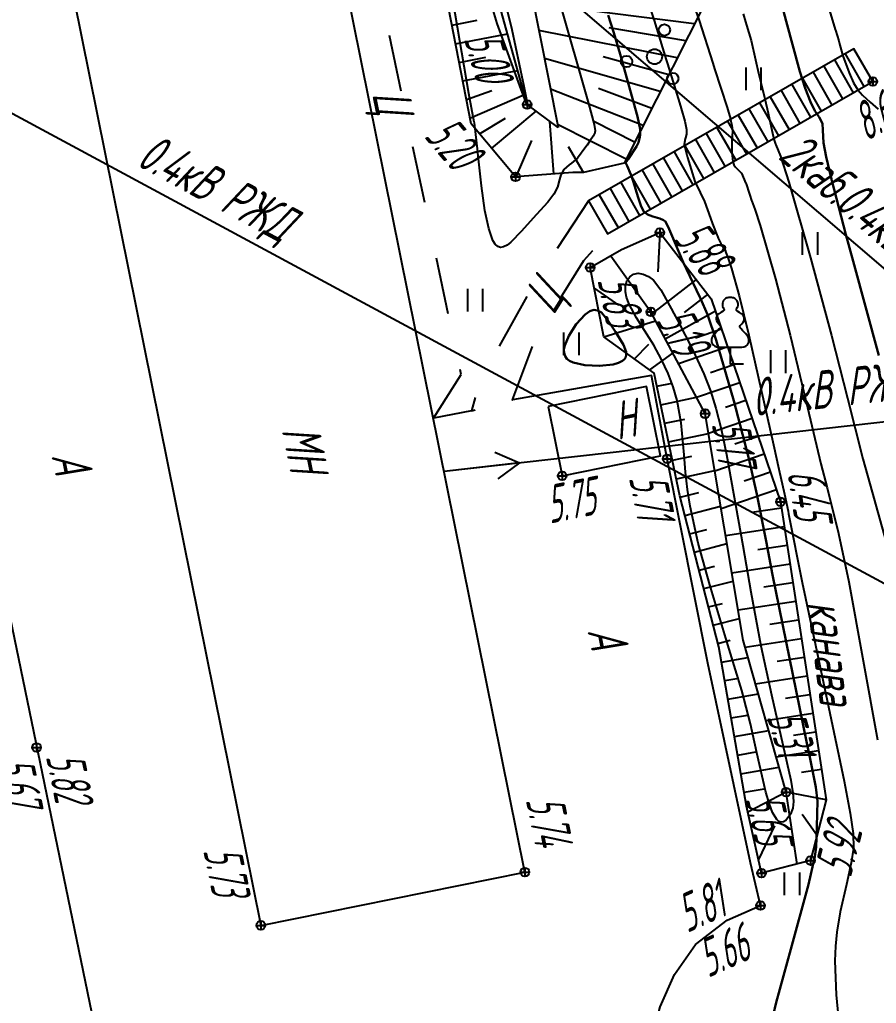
# Model space of a CAD drawing. Extents: x 1233805 to 1234355, y 654698 to 655114.
# Drawn here: x 1234130.81 to 1234153.41, y 654928.25 to 654954.19 of the extents above; entities that cross this region are included whole.
import ezdxf

# ---------------------------------------------------------------- set-up
doc = ezdxf.new("R2010")
doc.units = 0
doc.linetypes.add('ИИDash_15_15', pattern=[3, 1.5, -1.5])
doc.linetypes.add('ИИDot', pattern=[1, 0, -1])
for name, color, linetype, lineweight in [('ИИ_ГИДРОГРАФИЯ', 3, 'Continuous', 25), ('ИИ_ГОРИЗОНТАЛИ_ОСН', 32, 'Continuous', 25), ('ИИ_ГОРИЗОНТАЛИ_УТОЛЩ', 32, 'Continuous', 30), ('ИИ_ДОРОГИ_АД', 7, 'Continuous', 25), ('ИИ_ЛЭП_НН', 250, 'Continuous', 25), ('ИИ_ОТКОС', 7, 'Continuous', 25), ('ИИ_ОТМЕТКИ', 7, 'Continuous', 25), ('ИИ_СООРУЖЕНИЕ', 7, 'Continuous', 25), ('ИИ_СТРОЕНИЕ', 7, 'Continuous', 25), ('ИИ_УГОДЬЯ', 7, 'Continuous', 25), ('ИИ_ЭЛЕКТРОКАБЕЛЬ_НН', 240, 'Continuous', 25)]:
    doc.layers.add(name, color=color, linetype=linetype, lineweight=lineweight)
doc.styles.add('VNIPISIMPLEXCUR', font='simplex.shx', dxfattribs={"width": 0.8, "oblique": 15})
doc.styles.add('ГОСТ 2.304 КУРСИВ', font='cs_gost2304.shx', dxfattribs={"oblique": 15})
doc.linetypes.add('ИИ051193', pattern='A,4,-2,[22,3dservice.shx,S=1,R=0,X=0,Y=0],8,[22,3dservice.shx,S=1,R=180,X=0,Y=0],-2,4', length=20)

# ---------------------------------------------------------------- blocks, each defined once
blk = doc.blocks.new('ИИ05401')
at = {"color": 0, "linetype": 'Continuous', "lineweight": 25}
for points in [[(-0.4, 1.2), (-0.4, 0)], [(0.4, 1.2), (0.4, 0)]]:
    blk.add_lwpolyline(points, dxfattribs=at)
blk = doc.blocks.new('ИИ05394')
at = {"color": 0, "linetype": 'Continuous', "lineweight": 25}
for centre, radius in [((0.52, 1.407), 0.3), ((-1.479, -0.253), 0.3), ((0, 0), 0.4), ((0.958, -1.154), 0.3)]:
    blk.add_circle(centre, radius, dxfattribs=at)
blk = doc.blocks.new('ИИ053881')
at = {"color": 0, "linetype": 'Continuous', "lineweight": 25}
blk.add_lwpolyline([(0, 0.875), (0.129, 0.876), (0.342, 0.878), (0.479, 0.882), (0.614, 0.891), (0.726, 0.907), (0.816, 0.94), (0.906, 1), (0.956, 1.071), (0.983, 1.151), (0.991, 1.231), (0.986, 1.295), (0.963, 1.379), (0.932, 1.445), (0.884, 1.516), (0.798, 1.61), (0.719, 1.692), (0.646, 1.766), (0.575, 1.842), (0.536, 1.889), (0.511, 1.929), (0.501, 1.967), (0.504, 1.992), (0.518, 2.017), (0.545, 2.049), (0.608, 2.115), (0.679, 2.198), (0.732, 2.29), (0.745, 2.372), (0.736, 2.444), (0.709, 2.515), (0.672, 2.575), (0.633, 2.617), (0.596, 2.646), (0.548, 2.678), (0.495, 2.709), (0.408, 2.76), (0.363, 2.789), (0.336, 2.812), (0.324, 2.831), (0.321, 2.846), (0.325, 2.865), (0.335, 2.89), (0.353, 2.928), (0.372, 2.968), (0.4, 3.034), (0.413, 3.103), (0.412, 3.19), (0.398, 3.247), (0.363, 3.319), (0.32, 3.377), (0.284, 3.414), (0.246, 3.444), (0.181, 3.476), (0.125, 3.489), (0.07, 3.496), (0, 3.5), (-0.07, 3.496), (-0.125, 3.489), (-0.181, 3.476), (-0.246, 3.444), (-0.284, 3.414), (-0.32, 3.377), (-0.363, 3.319), (-0.398, 3.247), (-0.412, 3.19), (-0.413, 3.103), (-0.4, 3.034), (-0.372, 2.968), (-0.353, 2.928), (-0.335, 2.89), (-0.325, 2.865), (-0.321, 2.846), (-0.324, 2.831), (-0.336, 2.812), (-0.363, 2.789), (-0.408, 2.76), (-0.495, 2.709), (-0.548, 2.678), (-0.596, 2.646), (-0.633, 2.617), (-0.672, 2.575), (-0.709, 2.515), (-0.736, 2.444), (-0.745, 2.372), (-0.732, 2.29), (-0.679, 2.198), (-0.608, 2.115), (-0.545, 2.049), (-0.518, 2.017), (-0.504, 1.992), (-0.501, 1.967), (-0.511, 1.929), (-0.536, 1.889), (-0.575, 1.842), (-0.646, 1.766), (-0.719, 1.692), (-0.798, 1.61), (-0.884, 1.516), (-0.932, 1.445), (-0.963, 1.379), (-0.986, 1.295), (-0.991, 1.231), (-0.983, 1.151), (-0.956, 1.071), (-0.906, 1), (-0.816, 0.94), (-0.726, 0.907), (-0.614, 0.891), (-0.479, 0.882), (-0.342, 0.878), (-0.129, 0.876)], close=True, dxfattribs=at)
blk.add_lwpolyline([(0, 0.875), (0, 0), (0.7, 0)], dxfattribs=at)
blk = doc.blocks.new('ИИ051144')
at = {"color": 0, "linetype": 'Continuous', "lineweight": 25, "flags": 128}
for points in [[(2.775, 0.707), (4, 0), (2.775, -0.707)], [(4, 0), (0, 0)]]:
    blk.add_lwpolyline(points, dxfattribs=at)
blk = doc.blocks.new('PICKET')
at = {"color": 0, "linetype": 'Continuous', "lineweight": 25}
for p, q in [((-0.23, 0), (0.23, 0)), ((0, 0.23), (0, -0.23))]:
    blk.add_line(p, q, dxfattribs=at)
blk.add_circle((0, 0), 0.23, dxfattribs=at)
at = {"color": 0, "linetype": 'Continuous', "style": 'VNIPISIMPLEXCUR', "oblique": 15, "width": 0.8}
blk.add_attdef('OTMETKA', (1.25, 0.3), '', height=2, dxfattribs=at)
at = {"color": 8, "linetype": 'Continuous', "style": 'VNIPISIMPLEXCUR', "oblique": 15, "width": 0.8, "flags": 1}
blk.add_attdef('NOMER', (1.25, -2.7), '', height=2, dxfattribs=at)

msp = doc.modelspace()

# ---------------------------------------------------------------- linework, layer by layer
at = {"layer": 'ИИ_ГИДРОГРАФИЯ', "elevation": 5.096}
msp.add_lwpolyline([(1234145.013, 654951.344), (1234144.198, 654951.95), (1234143.374, 654954.929), (1234142.943, 654956.27), (1234139.842, 654967.008), (1234137.711, 654973.813), (1234135.295, 654979.585), (1234133.888, 654981.868), (1234132.364, 654991.308), (1234129.181, 655002.757), (1234126.804, 655011.427), (1234125.945, 655015.295), (1234122.899, 655028.824), (1234120.597, 655040.323), (1234119.644, 655042.035), (1234122.284, 655043.286), (1234123.524, 655041.825), (1234124.913, 655028.55), (1234129.789, 655003.198), (1234133.568, 654991.624), (1234140.523, 654971.04), (1234144.06, 654956.184), (1234145.013, 654951.344)], close=True, dxfattribs=at)
at = {"layer": 'ИИ_ГИДРОГРАФИЯ', "elevation": 5.311}
msp.add_lwpolyline([(1234151.029, 654933.822), (1234149.893, 654937.831), (1234148.891, 654943.8), (1234147.458, 654946.482)], dxfattribs=at)
at = {"layer": 'ИИ_ГОРИЗОНТАЛИ_ОСН', "flags": 128}
for points, elevation in [([(1234143.563, 654954.859), (1234143.797, 654953.93), (1234144.084, 654952.56), (1234144.091, 654952.523), (1234144.18, 654952.08), (1234144.206, 654951.947), (1234144.196, 654951.935), (1234144.036, 654952.351), (1234143.407, 654954.085), (1234143.248, 654954.617), (1234143.153, 654955.1), (1234143.104, 654955.408), (1234143.078, 654955.679), (1234143.083, 654955.774), (1234143.105, 654955.817), (1234143.148, 654955.808), (1234143.207, 654955.741), (1234143.368, 654955.425), (1234143.563, 654954.859)], 5), ([(1234147.079, 654946.327), (1234146.878, 654946.707), (1234146.82, 654946.87), (1234146.792, 654947.014), (1234146.793, 654947.166), (1234146.831, 654947.302), (1234146.902, 654947.408), (1234147, 654947.476), (1234147.123, 654947.502), (1234147.26, 654947.482), (1234147.4, 654947.419), (1234147.53, 654947.319), (1234147.725, 654947.067), (1234148, 654946.572), (1234148.07, 654946.439), (1234148.161, 654946.266), (1234148.579, 654945.46), (1234148.862, 654944.846), (1234149.032, 654944.404), (1234149.176, 654943.942), (1234149.312, 654943.402), (1234149.455, 654942.723), (1234149.885, 654940.32), (1234150.097, 654939.104), (1234150.365, 654937.679), (1234150.641, 654936.388), (1234150.84, 654935.534), (1234151.153, 654934.135), (1234151.208, 654933.803), (1234151.224, 654933.571), (1234151.204, 654933.398), (1234151.143, 654933.242), (1234151.022, 654933.075), (1234150.96, 654933.035), (1234150.898, 654933.025), (1234150.839, 654933.045), (1234150.78, 654933.094), (1234150.669, 654933.28), (1234150.587, 654933.503), (1234150.497, 654933.82), (1234150.258, 654934.859), (1234150.089, 654935.617), (1234149.861, 654936.496), (1234149.53, 654937.589), (1234149.438, 654937.882), (1234149.014, 654939.289), (1234148.713, 654940.382), (1234148.495, 654941.361), (1234148.425, 654941.801), (1234148.374, 654942.258), (1234148.337, 654942.711), (1234148.259, 654943.556), (1234148.153, 654944.151), (1234148.051, 654944.503), (1234147.915, 654944.863), (1234147.745, 654945.228), (1234147.537, 654945.607), (1234147.232, 654946.09), (1234147.079, 654946.327)], 5.5)]:
    msp.add_lwpolyline(points, close=True, dxfattribs=dict(at, elevation=elevation))
for points, elevation in [([(1234147.258, 654955.04), (1234147.547, 654954.167), (1234147.866, 654953.127), (1234147.897, 654953.023), (1234148.213, 654951.997), (1234148.26, 654951.847), (1234148.356, 654951.513), (1234148.401, 654951.291), (1234148.402, 654951.174), (1234148.375, 654951.072), (1234148.365, 654951.046), (1234148.338, 654950.897), (1234148.346, 654950.846), (1234148.353, 654950.826), (1234148.408, 654950.625), (1234148.426, 654950.557), (1234148.622, 654949.925), (1234148.761, 654949.635), (1234148.877, 654949.398), (1234149.038, 654948.952), (1234149.085, 654948.809), (1234149.202, 654948.512), (1234149.217, 654948.477), (1234149.238, 654948.428), (1234149.306, 654948.284), (1234149.353, 654948.227), (1234149.382, 654948.194), (1234149.432, 654948.084), (1234149.432, 654948.084), (1234149.434, 654948.078), (1234149.466, 654947.982), (1234149.473, 654947.96), (1234149.494, 654947.9), (1234149.497, 654947.894), (1234149.589, 654947.63), (1234149.792, 654946.905), (1234150.045, 654945.874), (1234150.698, 654942.975), (1234150.84, 654942.337), (1234150.99, 654941.673), (1234151.083, 654941.233), (1234151.096, 654941.162), (1234151.454, 654939.35), (1234151.808, 654937.693), (1234152.563, 654934.11), (1234152.722, 654933.264), (1234152.794, 654932.725), (1234152.802, 654932.339), (1234152.749, 654931.956), (1234152.619, 654931.382), (1234152.455, 654930.66), (1234152.365, 654930.13), (1234152.329, 654929.759), (1234152.314, 654929.369), (1234152.349, 654928.474), (1234152.407, 654927.834)], 6.5), ([(1234148.396, 654955.147), (1234148.735, 654954.17), (1234149.095, 654953.039), (1234149.139, 654952.896), (1234149.474, 654951.869), (1234149.495, 654951.809), (1234149.559, 654951.576), (1234149.56, 654951.568), (1234149.572, 654951.514), (1234149.595, 654951.411), (1234149.611, 654951.25), (1234149.604, 654951.113), (1234149.597, 654950.984), (1234149.598, 654950.681), (1234149.622, 654950.452), (1234149.648, 654950.363), (1234149.69, 654950.298), (1234149.743, 654950.249), (1234149.85, 654950.139), (1234149.969, 654949.869), (1234149.969, 654949.868), (1234149.971, 654949.863), (1234150.052, 654949.618), (1234150.068, 654949.563), (1234150.116, 654949.418), (1234150.125, 654949.401), (1234150.207, 654949.195), (1234150.343, 654948.765), (1234150.746, 654947.357), (1234151.137, 654945.868), (1234151.592, 654943.962), (1234151.947, 654942.473), (1234152.109, 654941.844), (1234152.41, 654940.637), (1234152.681, 654939.362), (1234153.44, 654935.199)], 7), ([(1234145.033, 654954.717), (1234145.815, 654951.976), (1234145.962, 654951.425), (1234145.991, 654951.258), (1234145.99, 654951.257), (1234145.981, 654951.214), (1234145.979, 654951.204), (1234145.942, 654951.117), (1234145.864, 654951.003), (1234145.78, 654950.883), (1234145.746, 654950.834), (1234145.525, 654950.535), (1234145.366, 654950.405), (1234145.306, 654950.364), (1234145.164, 654950.236), (1234145.083, 654950.097), (1234145.054, 654949.978), (1234144.998, 654949.769), (1234144.901, 654949.584), (1234144.74, 654949.377), (1234144.445, 654949.054), (1234144.115, 654948.695), (1234144.045, 654948.614), (1234143.768, 654948.319), (1234143.667, 654948.24), (1234143.578, 654948.196), (1234143.495, 654948.185), (1234143.42, 654948.21), (1234143.353, 654948.271), (1234143.292, 654948.368), (1234143.185, 654948.679), (1234143.084, 654949.161), (1234142.991, 654949.807), (1234142.897, 654950.678), (1234142.895, 654950.702), (1234142.808, 654951.472), (1234142.804, 654951.489), (1234142.658, 654952.241), (1234142.234, 654954.72)], 5.5), ([(1234149.895, 654954.339), (1234149.954, 654954.136), (1234149.984, 654954.041), (1234150.103, 654953.636), (1234150.221, 654953.127), (1234150.3, 654952.777), (1234150.405, 654952.354), (1234150.469, 654952.098), (1234150.551, 654951.727), (1234150.587, 654951.558), (1234150.653, 654951.272), (1234150.689, 654951.115), (1234150.699, 654951.069), (1234150.749, 654950.904), (1234150.755, 654950.893), (1234150.877, 654950.593), (1234151.097, 654949.9), (1234151.67, 654947.913), (1234152.229, 654945.861), (1234152.645, 654944.21), (1234153.054, 654942.608), (1234153.301, 654941.733), (1234153.705, 654940.283)], 7.5), ([(1234152.175, 654954.429), (1234152.325, 654953.93), (1234152.33, 654953.915), (1234152.419, 654953.632), (1234152.449, 654953.521), (1234152.528, 654953.239), (1234152.694, 654952.786), (1234152.809, 654952.521), (1234152.918, 654952.339), (1234153.042, 654952.199), (1234153.249, 654952.014), (1234153.317, 654951.955), (1234153.459, 654951.831)], 8.5)]:
    msp.add_lwpolyline(points, dxfattribs=dict(at, elevation=elevation))
at = {"layer": 'ИИ_ГОРИЗОНТАЛИ_УТОЛЩ', "flags": 128}
for points, elevation in [([(1234150.481, 654956.216), (1234151.033, 654954.149), (1234151.391, 654952.825), (1234151.532, 654952.382), (1234151.673, 654952.026), (1234151.787, 654951.788), (1234151.898, 654951.618), (1234151.991, 654951.451), (1234152.001, 654951.272), (1234152.015, 654950.944), (1234152.081, 654950.571), (1234152.223, 654949.981), (1234152.226, 654949.969), (1234152.232, 654949.946), (1234152.608, 654948.52), (1234152.8, 654947.817), (1234153.473, 654945.33)], 8), ([(1234146.338, 654954.308), (1234146.48, 654953.838), (1234146.647, 654953.282), (1234147.108, 654951.633), (1234147.181, 654951.298), (1234147.179, 654951.156), (1234147.178, 654951.152), (1234147.157, 654951.055), (1234147.154, 654951.033), (1234147.131, 654950.948), (1234147.078, 654950.843), (1234146.861, 654950.513), (1234146.85, 654950.497), (1234146.795, 654950.412), (1234146.798, 654950.404), (1234146.799, 654950.403), (1234146.832, 654950.336), (1234146.935, 654950.108), (1234146.996, 654949.929), (1234146.997, 654949.929), (1234147.124, 654949.498), (1234147.202, 654949.262), (1234147.275, 654949.132), (1234147.368, 654949.055), (1234147.509, 654949.001), (1234147.573, 654948.982), (1234147.695, 654948.945), (1234147.797, 654948.9), (1234147.849, 654948.864), (1234147.944, 654948.665), (1234147.996, 654948.54), (1234148.314, 654947.797), (1234148.751, 654946.872), (1234148.767, 654946.841), (1234148.957, 654946.412), (1234149.181, 654945.741), (1234149.648, 654944.139), (1234150.048, 654942.616), (1234150.26, 654941.675), (1234150.502, 654940.441), (1234150.673, 654939.548), (1234151.564, 654935.156), (1234151.65, 654934.743), (1234151.812, 654933.949), (1234151.855, 654933.58), (1234151.843, 654932.911), (1234151.833, 654932.671), (1234151.832, 654932.616), (1234151.819, 654932.366), (1234151.785, 654932.119), (1234151.621, 654931.386), (1234151.154, 654929.682), (1234150.767, 654928.276), (1234150.609, 654927.601)], 6)]:
    msp.add_lwpolyline(points, dxfattribs=dict(at, elevation=elevation))
at = {"layer": 'ИИ_ГОРИЗОНТАЛИ_УТОЛЩ', "elevation": 6, "flags": 128}
msp.add_lwpolyline([(1234145.297, 654945.855), (1234145.188, 654945.598), (1234145.168, 654945.492), (1234145.171, 654945.4), (1234145.196, 654945.319), (1234145.245, 654945.25), (1234145.317, 654945.192), (1234145.412, 654945.145), (1234145.719, 654945.075), (1234146.11, 654945.059), (1234146.469, 654945.1), (1234146.608, 654945.14), (1234146.71, 654945.189), (1234146.765, 654945.237), (1234146.799, 654945.293), (1234146.813, 654945.358), (1234146.808, 654945.434), (1234146.739, 654945.614), (1234146.574, 654945.884), (1234146.525, 654945.96), (1234146.457, 654946.066), (1234146.339, 654946.249), (1234146.157, 654946.465), (1234146.057, 654946.524), (1234145.957, 654946.535), (1234145.847, 654946.5), (1234145.726, 654946.416), (1234145.493, 654946.163), (1234145.297, 654945.855)], close=True, dxfattribs=at)
at = {"layer": 'ИИ_ДОРОГИ_АД', "linetype": 'ИИDash_15_15', "flags": 128}
for points in [[(1234141.725, 654943.68), (1234142.455, 654944.833), (1234139.754, 654957.59), (1234130.974, 654955.71), (1234131.246, 654954.559)], [(1234145.819, 654949.41), (1234144.358, 654947.198), (1234142.947, 654944.651), (1234142.728, 654943.871)], [(1234143.807, 654944.165), (1234144.43, 654945.812), (1234145.695, 654947.838), (1234146.315, 654948.544)]]:
    msp.add_lwpolyline(points, dxfattribs=at)
at = {"layer": 'ИИ_ДОРОГИ_АД', "flags": 128}
for points in [[(1234132.241, 654954.759), (1234127.375, 654953.778), (1234135.14, 654916.221), (1234140.305, 654917.25), (1234141.079, 654917.889), (1234141.709, 654918.249), (1234142.934, 654918.789), (1234143.936, 654918.97), (1234144.927, 654919.006), (1234145.971, 654918.763)], [(1234149.635, 654921.668), (1234149.023, 654922.172), (1234148.338, 654923.05), (1234147.941, 654924.206), (1234147.397, 654926.988), (1234147.703, 654928.162), (1234148.082, 654929.011), (1234148.639, 654929.801), (1234149.477, 654930.44), (1234150.354, 654930.827), (1234150.085, 654931.956), (1234148.961, 654937.218), (1234147.893, 654942.611), (1234147.476, 654944.808), (1234143.807, 654944.165)], [(1234142.728, 654943.871), (1234141.725, 654943.68)]]:
    msp.add_lwpolyline(points, dxfattribs=at)
at = {"layer": 'ИИ_ДОРОГИ_АД', "linetype": 'ИИDot', "flags": 128}
msp.add_lwpolyline([(1234142.728, 654943.871), (1234143.807, 654944.165)], dxfattribs=at)
at = {"layer": 'ИИ_ЛЭП_НН', "elevation": -11.67, "flags": 128}
msp.add_lwpolyline([(1234125.308, 654954.573), (1234161.978, 654934.825)], dxfattribs=at)
at = {"layer": 'ИИ_ЛЭП_НН', "flags": 128}
msp.add_lwpolyline([(1234155.529, 654943.795), (1234142.008, 654942.277)], dxfattribs=at)
at = {"layer": 'ИИ_ОТКОС'}
for p, q in [((1234148.607, 654954.076, 5.597), (1234144.369, 654954.616, 5.597)), ((1234142.216, 654954.044, 5.597), (1234142.882, 654954.173, 5.597)), ((1234142.311, 654953.554, 5.597), (1234143.681, 654953.819, 5.597)), ((1234148.157, 654953.185, 5.597), (1234144.508, 654953.908, 5.597)), ((1234148.382, 654953.631, 5.597), (1234146.362, 654953.978, 5.597)), ((1234142.405, 654953.064, 5.597), (1234143.11, 654953.2, 5.597)), ((1234147.708, 654952.294, 5.597), (1234144.654, 654953.166, 5.597)), ((1234147.933, 654952.739, 5.597), (1234146.205, 654953.206, 5.597)), ((1234142.5, 654952.573, 5.597), (1234143.948, 654952.853, 5.597)), ((1234142.595, 654952.083, 5.597), (1234143.269, 654952.323, 5.597)), ((1234142.689, 654951.593, 5.597), (1234144.125, 654952.216, 5.597)), ((1234147.258, 654951.402, 5.597), (1234144.813, 654952.36, 5.597)), ((1234147.483, 654951.848, 5.597), (1234146.083, 654952.37, 5.597)), ((1234143.261, 654950.795, 5.597), (1234144.431, 654951.777, 5.597)), ((1234142.94, 654951.177, 5.597), (1234143.622, 654951.595, 5.597)), ((1234144.904, 654950.122, 5.597), (1234144.794, 654951.507, 5.597)), ((1234146.808, 654950.511, 5.597), (1234144.997, 654951.424, 5.597)), ((1234147.033, 654950.956, 5.597), (1234145.954, 654951.501, 5.597)), ((1234143.909, 654950.043, 5.597), (1234144.325, 654951.004, 5.597)), ((1234145.684, 654950.158, 5.597), (1234145.286, 654950.84, 5.597)), ((1234147.697, 654948.573, 6.221), (1234147.647, 654947.54, 6.221)), ((1234146.406, 654947.964, 6.221), (1234147.458, 654946.482, 5.311)), ((1234148.655, 654947.342, 6.221), (1234147.485, 654946.432, 6.221)), ((1234145.969, 654947.105, 6.221), (1234146.611, 654946.658, 6.221)), ((1234148.96, 654946.949, 6.221), (1234148.342, 654946.468, 6.221)), ((1234149.166, 654946.502, 6.221), (1234147.842, 654945.764, 6.221)), ((1234146.217, 654945.823, 6.221), (1234147.582, 654946.249, 6.221)), ((1234149.327, 654946.03, 6.221), (1234148.638, 654945.795, 6.221)), ((1234147.027, 654945.243, 6.221), (1234147.408, 654945.629, 6.221)), ((1234149.487, 654945.559, 6.221), (1234148.188, 654945.116, 6.221)), ((1234147.432, 654944.952, 6.221), (1234148.038, 654945.397, 6.221)), ((1234149.648, 654945.088, 6.221), (1234149.037, 654944.879, 6.221)), ((1234147.622, 654944.522, 6.221), (1234148.019, 654944.606, 6.221)), ((1234149.809, 654944.616, 6.221), (1234148.664, 654944.225, 6.221)), ((1234147.724, 654944.035, 6.221), (1234148.661, 654944.231, 6.221)), ((1234149.97, 654944.145, 6.221), (1234149.432, 654943.961, 6.221)), ((1234147.826, 654943.547, 6.221), (1234148.361, 654943.659, 6.221)), ((1234150.131, 654943.673, 6.221), (1234148.978, 654943.28, 6.221)), ((1234147.928, 654943.06, 6.221), (1234148.978, 654943.28, 6.221)), ((1234150.292, 654943.202, 6.221), (1234149.677, 654942.992, 6.221)), ((1234148.03, 654942.572, 6.221), (1234148.546, 654942.68, 6.221)), ((1234150.453, 654942.731, 6.221), (1234149.146, 654942.285, 6.221)), ((1234148.133, 654942.085, 6.221), (1234149.144, 654942.297, 6.221)), ((1234150.613, 654942.259, 6.221), (1234149.921, 654942.023, 6.221)), ((1234148.237, 654941.598, 6.221), (1234148.727, 654941.724, 6.221)), ((1234150.774, 654941.788, 6.221), (1234149.313, 654941.289, 6.221)), ((1234148.361, 654941.115, 6.221), (1234149.301, 654941.358, 6.221)), ((1234150.906, 654941.309, 6.221), (1234150.128, 654941.19, 6.221)), ((1234150.981, 654940.817, 6.221), (1234149.432, 654940.58, 6.221)), ((1234148.485, 654940.633, 6.221), (1234148.935, 654940.749, 6.221)), ((1234148.609, 654940.151, 6.221), (1234149.467, 654940.372, 6.221)), ((1234151.056, 654940.325, 6.221), (1234150.285, 654940.207, 6.221)), ((1234148.734, 654939.669, 6.221), (1234149.142, 654939.774, 6.221)), ((1234151.132, 654939.832, 6.221), (1234149.597, 654939.598, 6.221)), ((1234148.858, 654939.186, 6.221), (1234149.632, 654939.386, 6.221)), ((1234151.207, 654939.34, 6.221), (1234150.443, 654939.223, 6.221)), ((1234148.982, 654938.704, 6.221), (1234149.349, 654938.798, 6.221)), ((1234151.282, 654938.847, 6.221), (1234149.761, 654938.615, 6.221)), ((1234149.107, 654938.222, 6.221), (1234149.798, 654938.4, 6.221)), ((1234151.357, 654938.355, 6.221), (1234150.601, 654938.239, 6.221)), ((1234149.231, 654937.739, 6.221), (1234149.556, 654937.823, 6.221)), ((1234151.433, 654937.863, 6.221), (1234149.948, 654937.636, 6.221)), ((1234149.324, 654937.25, 6.221), (1234150.023, 654937.372, 6.221)), ((1234151.508, 654937.37, 6.221), (1234150.796, 654937.262, 6.221)), ((1234151.583, 654936.878, 6.221), (1234150.222, 654936.67, 6.221)), ((1234149.41, 654936.76, 6.221), (1234149.785, 654936.825, 6.221)), ((1234149.495, 654936.269, 6.221), (1234150.296, 654936.409, 6.221)), ((1234151.658, 654936.386, 6.221), (1234151.009, 654936.286, 6.221)), ((1234149.581, 654935.778, 6.221), (1234150.007, 654935.853, 6.221)), ((1234151.733, 654935.893, 6.221), (1234150.496, 654935.704, 6.221)), ((1234149.667, 654935.288, 6.221), (1234150.569, 654935.445, 6.221)), ((1234151.809, 654935.401, 6.221), (1234151.221, 654935.311, 6.221)), ((1234149.752, 654934.797, 6.221), (1234150.229, 654934.88, 6.221)), ((1234151.884, 654934.909, 6.221), (1234150.769, 654934.738, 6.221)), ((1234149.838, 654934.306, 6.221), (1234150.842, 654934.482, 6.221)), ((1234151.959, 654934.416, 6.221), (1234151.433, 654934.336, 6.221)), ((1234149.924, 654933.816, 6.221), (1234150.451, 654933.908, 6.221)), ((1234151.029, 654933.822, 5.311), (1234150.023, 654933.29, 6.221)), ((1234151.32, 654931.923, 5.851), (1234151.029, 654933.822, 5.311)), ((1234152.081, 654933.619, 6.221), (1234151.029, 654933.822, 5.311)), ((1234151.841, 654932.681, 6.221), (1234151.456, 654933.231, 6.221)), ((1234150.719, 654932.931, 6.221), (1234150.301, 654932.042, 6.221))]:
    msp.add_line(p, q, dxfattribs=at)
at = {"layer": 'ИИ_ОТКОС', "elevation": 5.597}
msp.add_lwpolyline([(1234137.497, 654988.245), (1234140.459, 654981.698), (1234145.466, 654967.258), (1234150.168, 654957.169), (1234146.756, 654950.408), (1234145.684, 654950.158), (1234145.402, 654950.162), (1234143.893, 654950.042), (1234142.719, 654951.441), (1234141.933, 654955.508), (1234141.543, 654957.179), (1234139.754, 654957.59), (1234138.005, 654957.702), (1234135.412, 654957.546), (1234130.545, 654956.577)], dxfattribs=at)
at = {"layer": 'ИИ_ОТКОС', "elevation": 6.221}
msp.add_lwpolyline([(1234146.217, 654945.823), (1234145.863, 654947.655), (1234146.689, 654948.125), (1234147.697, 654948.573), (1234149.054, 654946.829), (1234150.88, 654941.478), (1234152.081, 654933.619), (1234151.67, 654932.013), (1234150.381, 654931.682), (1234149.988, 654933.45), (1234149.254, 654937.649), (1234148.226, 654941.637), (1234147.55, 654944.868), (1234146.217, 654945.823)], close=True, dxfattribs=at)
at = {"layer": 'ИИ_СООРУЖЕНИЕ'}
msp.add_lwpolyline([(1234145.819, 654949.41), (1234146.315, 654948.544), (1234153.315, 654952.557), (1234152.819, 654953.423)], close=True, dxfattribs=at)
for points in [[(1234152.586, 654953.289), (1234153.082, 654952.423)], [(1234152.022, 654952.966), (1234152.518, 654952.1)], [(1234152.304, 654953.127), (1234152.8, 654952.262)], [(1234151.74, 654952.804), (1234152.236, 654951.938)], [(1234151.176, 654952.481), (1234151.672, 654951.615)], [(1234151.458, 654952.642), (1234151.954, 654951.777)], [(1234150.894, 654952.319), (1234151.39, 654951.454)], [(1234150.33, 654951.996), (1234150.826, 654951.13)], [(1234150.612, 654952.157), (1234151.108, 654951.292)], [(1234149.766, 654951.673), (1234150.262, 654950.807)], [(1234150.048, 654951.834), (1234150.544, 654950.969)], [(1234149.484, 654951.511), (1234149.98, 654950.645)], [(1234148.92, 654951.188), (1234149.416, 654950.322)], [(1234149.202, 654951.349), (1234149.698, 654950.484)], [(1234148.638, 654951.026), (1234149.134, 654950.16)], [(1234148.074, 654950.703), (1234148.57, 654949.837)], [(1234148.356, 654950.864), (1234148.852, 654949.999)], [(1234147.51, 654950.38), (1234148.007, 654949.514)], [(1234147.792, 654950.541), (1234148.289, 654949.676)], [(1234147.228, 654950.218), (1234147.725, 654949.352)], [(1234146.665, 654949.895), (1234147.161, 654949.029)], [(1234146.946, 654950.056), (1234147.443, 654949.191)], [(1234146.383, 654949.733), (1234146.879, 654948.867)], [(1234146.101, 654949.571), (1234146.597, 654948.706)]]:
    msp.add_lwpolyline(points, dxfattribs=at)
at = {"layer": 'ИИ_СТРОЕНИЕ'}
for points in [[(1234132.241, 654954.759), (1234137.173, 654930.307), (1234144.139, 654931.712), (1234139.207, 654956.164)], [(1234144.753, 654943.99), (1234145.122, 654942.161), (1234147.719, 654942.685), (1234147.35, 654944.514)]]:
    msp.add_lwpolyline(points, close=True, dxfattribs=at)
at = {"layer": 'ИИ_ЭЛЕКТРОКАБЕЛЬ_НН', "linetype": 'ИИ051193', "flags": 128}
msp.add_lwpolyline([(1234104.61, 654961.649), (1234136.273, 654962.468), (1234157.435, 654944.36)], dxfattribs=at)

# ---------------------------------------------------------------- block references
at = {"layer": 'ИИ_ЛЭП_НН', "xscale": 0.4999999999999994, "yscale": 0.4999999999999994, "zscale": 0.4999999999999994, "rotation": 6.40630520097248}
msp.add_blockref('ИИ051144', (1234142.008, 654942.277), dxfattribs=at)
at = {"layer": 'ИИ_ОТМЕТКИ'}
ref = msp.add_blockref('PICKET', (1234144.198, 654951.95, 4.999), dxfattribs=dict(at, xscale=0.5, yscale=0.5, zscale=0.5))
ref.add_attrib('OTMETKA', '5.00', (1234142.526, 654953.688, 4.999), dxfattribs={"layer": '0', "color": 0, "linetype": 'Continuous', "height": 1, "rotation": 285.4619, "style": 'ГОСТ 2.304 КУРСИВ', "oblique": 15, "width": 0.65})
ref = msp.add_blockref('PICKET', (1234153.315, 654952.557, 8.666), dxfattribs=dict(at, xscale=0.5, yscale=0.5, zscale=0.5))
ref.add_attrib('OTMETKA', '8.67', (1234153.144, 654950.964, 8.666), dxfattribs={"layer": '0', "color": 0, "linetype": 'Continuous', "height": 1, "rotation": 29.8234, "style": 'ГОСТ 2.304 КУРСИВ', "oblique": 15, "width": 0.65})
ref = msp.add_blockref('PICKET', (1234143.893, 654950.042, 5.203), dxfattribs=dict(at, xscale=0.5, yscale=0.5, zscale=0.5))
ref.add_attrib('OTMETKA', '5.20', (1234141.46, 654951.107, 5.203), dxfattribs={"layer": '0', "color": 0, "linetype": 'Continuous', "height": 1, "rotation": 310.0084, "style": 'ГОСТ 2.304 КУРСИВ', "oblique": 15, "width": 0.65})
ref = msp.add_blockref('PICKET', (1234147.697, 654948.573, 5.876), dxfattribs=dict(at, xscale=0.5, yscale=0.5, zscale=0.5))
ref.add_attrib('OTMETKA', '5.88', (1234148.026, 654948.401, 5.876), dxfattribs={"layer": '0', "color": 0, "linetype": 'Continuous', "height": 1, "rotation": 307.8845, "style": 'ГОСТ 2.304 КУРСИВ', "oblique": 15, "width": 0.65})
ref = msp.add_blockref('PICKET', (1234145.863, 654947.655, 5.83), dxfattribs=dict(at, xscale=0.5, yscale=0.5, zscale=0.5))
ref.add_attrib('OTMETKA', '5.83', (1234146.05, 654947.329, 5.83), dxfattribs={"layer": '0', "color": 0, "linetype": 'Continuous', "height": 1, "rotation": 280.9426, "style": 'ГОСТ 2.304 КУРСИВ', "oblique": 15, "width": 0.65})
ref = msp.add_blockref('PICKET', (1234147.458, 654946.482, 5.188), dxfattribs=dict(at, xscale=0.5, yscale=0.5, zscale=0.5))
ref.add_attrib('OTMETKA', '5.19', (1234147.574, 654946.266, 5.188), dxfattribs={"layer": '0', "color": 0, "linetype": 'Continuous', "height": 1, "rotation": 298.121, "style": 'ГОСТ 2.304 КУРСИВ', "oblique": 15, "width": 0.65})
ref = msp.add_blockref('PICKET', (1234148.891, 654943.8, 5.169), dxfattribs=dict(at, xscale=0.5, yscale=0.5, zscale=0.5))
ref.add_attrib('OTMETKA', '5.17', (1234149.064, 654943.528, 5.169), dxfattribs={"layer": '0', "color": 0, "linetype": 'Continuous', "height": 1, "rotation": 279.5276, "style": 'ГОСТ 2.304 КУРСИВ', "oblique": 15, "width": 0.65})
ref = msp.add_blockref('PICKET', (1234147.893, 654942.611, 5.707), dxfattribs=dict(at, xscale=0.5, yscale=0.5, zscale=0.5))
ref.add_attrib('OTMETKA', '5.71', (1234146.879, 654942.105, 5.707), dxfattribs={"layer": '0', "color": 0, "linetype": 'Continuous', "height": 1, "rotation": 281.1989, "style": 'ГОСТ 2.304 КУРСИВ', "oblique": 15, "width": 0.65})
ref = msp.add_blockref('PICKET', (1234145.122, 654942.161, 5.746), dxfattribs=dict(at, xscale=0.5, yscale=0.5, zscale=0.5))
ref.add_attrib('OTMETKA', '5.75', (1234144.798, 654940.898, 5.746), dxfattribs={"layer": '0', "color": 0, "linetype": 'Continuous', "height": 1, "rotation": 11.4045, "style": 'ГОСТ 2.304 КУРСИВ', "oblique": 15, "width": 0.65})
ref = msp.add_blockref('PICKET', (1234150.88, 654941.478, 6.446), dxfattribs=dict(at, xscale=0.5, yscale=0.5, zscale=0.5))
ref.add_attrib('OTMETKA', '6.45', (1234151.057, 654942.25, 6.446), dxfattribs={"layer": '0', "color": 0, "linetype": 'Continuous', "height": 1, "rotation": 278.6883, "style": 'ГОСТ 2.304 КУРСИВ', "oblique": 15, "width": 0.65})
ref = msp.add_blockref('PICKET', (1234151.029, 654933.822, 5.311), dxfattribs=dict(at, xscale=0.5, yscale=0.5, zscale=0.5))
ref.add_attrib('OTMETKA', '5.31', (1234150.516, 654935.811, 5.311), dxfattribs={"layer": '0', "color": 0, "linetype": 'Continuous', "height": 1, "rotation": 285.8196, "style": 'ГОСТ 2.304 КУРСИВ', "oblique": 15, "width": 0.65})
ref = msp.add_blockref('PICKET', (1234131.257, 654935, 5.674), dxfattribs=dict(at, xscale=0.5, yscale=0.5, zscale=0.5))
ref.add_attrib('OTMETKA', '5.67', (1234130.164, 654934.632, 5.674), dxfattribs={"layer": '0', "color": 0, "linetype": 'Continuous', "height": 1, "rotation": 281.6827, "style": 'ГОСТ 2.304 КУРСИВ', "oblique": 15, "width": 0.65})
ref = msp.add_blockref('PICKET', (1234144.139, 654931.712, 5.735), dxfattribs=dict(at, xscale=0.5, yscale=0.5, zscale=0.5))
ref.add_attrib('OTMETKA', '5.74', (1234144.159, 654933.616, 5.735), dxfattribs={"layer": '0', "color": 0, "linetype": 'Continuous', "height": 1, "rotation": 281.4045, "style": 'ГОСТ 2.304 КУРСИВ', "oblique": 15, "width": 0.65})
ref = msp.add_blockref('PICKET', (1234150.381, 654931.682, 5.655), dxfattribs=dict(at, xscale=0.5, yscale=0.5, zscale=0.5))
ref.add_attrib('OTMETKA', '5.65', (1234149.951, 654933.65, 5.655), dxfattribs={"layer": '0', "color": 0, "linetype": 'Continuous', "height": 1, "rotation": 282.555, "style": 'ГОСТ 2.304 КУРСИВ', "oblique": 15, "width": 0.65})
ref = msp.add_blockref('PICKET', (1234151.67, 654932.013, 5.92), dxfattribs=dict(at, xscale=0.5, yscale=0.5, zscale=0.5))
ref.add_attrib('OTMETKA', '5.92', (1234152.733, 654931.543, 5.92), dxfattribs={"layer": '0', "color": 0, "linetype": 'Continuous', "height": 1, "rotation": 75.6447, "style": 'ГОСТ 2.304 КУРСИВ', "oblique": 15, "width": 0.65})
ref = msp.add_blockref('PICKET', (1234137.173, 654930.307, 5.726), dxfattribs=dict(at, xscale=0.5, yscale=0.5, zscale=0.5))
ref.add_attrib('OTMETKA', '5.73', (1234135.65, 654932.281, 5.726), dxfattribs={"layer": '0', "color": 0, "linetype": 'Continuous', "height": 1, "rotation": 281.4045, "style": 'ГОСТ 2.304 КУРСИВ', "oblique": 15, "width": 0.65})
ref = msp.add_blockref('PICKET', (1234150.354, 654930.827, 5.655), dxfattribs=dict(at, xscale=0.5, yscale=0.5, zscale=0.5))
ref.add_attrib('OTMETKA', '5.66', (1234148.972, 654928.918, 5.655), dxfattribs={"layer": '0', "color": 0, "linetype": 'Continuous', "height": 1, "rotation": 23.8265, "style": 'ГОСТ 2.304 КУРСИВ', "oblique": 15, "width": 0.65})
at = {"layer": 'ИИ_УГОДЬЯ', "xscale": 0.5, "yscale": 0.5, "zscale": 0.5}
for name, p in [('ИИ05394', (1234147.558, 654953.214, -11.67)), ('ИИ05401', (1234150.166, 654952.331)), ('ИИ05401', (1234151.656, 654947.984)), ('ИИ05401', (1234142.821, 654946.492)), ('ИИ053881', (1234149.554, 654945.112, -11.67)), ('ИИ05401', (1234145.359, 654945.34)), ('ИИ05401', (1234150.816, 654944.871)), ('ИИ05401', (1234151.178, 654931.103))]:
    msp.add_blockref(name, p, dxfattribs=at)

# ---------------------------------------------------------------- texts
at = {"layer": 'ИИ_ГИДРОГРАФИЯ', "color": 7, "style": 'ГОСТ 2.304 КУРСИВ', "oblique": 15, "width": 0.8}
msp.add_text('канава', height=1, rotation=277.2575, dxfattribs=at).set_placement((1234151.579, 654938.823))
at = {"layer": 'ИИ_ДОРОГИ_АД', "style": 'ГОСТ 2.304 КУРСИВ', "oblique": 15, "width": 0.8}
for s, rotation, p in [('Ц', 281.4045, (1234140.105, 654952.235)), ('Ц', 58.004, (1234144.89, 654946.371)), ('А', 281.4045, (1234131.644, 654942.696)), ('А', 281.4045, (1234145.782, 654938.083))]:
    msp.add_text(s, height=1, rotation=rotation, dxfattribs=at).set_placement(p)
at = {"layer": 'ИИ_ЛЭП_НН', "style": 'ГОСТ 2.304 КУРСИВ', "oblique": 15, "width": 0.8}
for rotation, p in [(331.6966, (1234133.846, 654950.367)), (6.4063, (1234150.166, 654943.729))]:
    msp.add_text('0.4кВ РЖД', height=1, rotation=rotation, dxfattribs=at).set_placement(p)
at = {"layer": 'ИИ_ОТМЕТКИ', "style": 'ГОСТ 2.304 КУРСИВ', "oblique": 15, "width": 0.65}
for s, rotation, p in [('5.82', 281.6827, (1234131.499, 654934.756)), ('5.81', 23.8265, (1234148.419, 654930.102))]:
    msp.add_text(s, height=1, rotation=rotation, dxfattribs=at).set_placement(p)
at = {"layer": 'ИИ_СТРОЕНИЕ', "style": 'ГОСТ 2.304 КУРСИВ', "oblique": 15, "width": 0.8}
for s, rotation, p in [('Н', 11.4045, (1234146.576, 654943.1)), ('МН', 281.4045, (1234137.719, 654943.375))]:
    msp.add_text(s, height=1, rotation=rotation, dxfattribs=at).set_placement(p)
at = {"layer": 'ИИ_ЭЛЕКТРОКАБЕЛЬ_НН', "color": 7, "style": 'ГОСТ 2.304 КУРСИВ', "oblique": 15, "width": 0.8}
msp.add_text('2каб.0.4кВ РЖД', height=1, rotation=319.4461, dxfattribs=at).set_placement((1234150.79, 654950.545))

doc.saveas('drawing.dxf')
